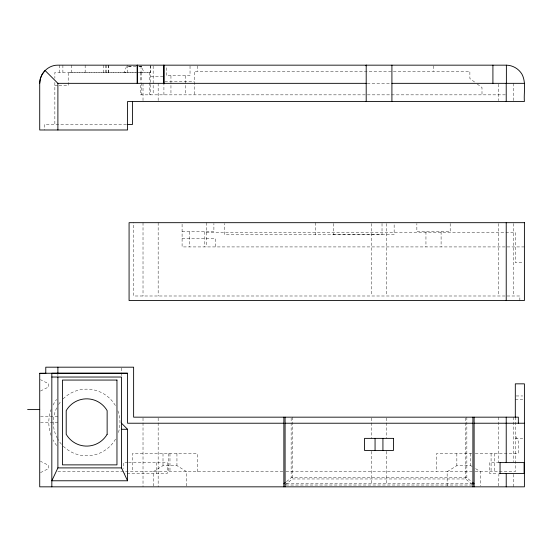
<?xml version="1.0" encoding="UTF-8"?>
<svg xmlns="http://www.w3.org/2000/svg" width="552" height="552" viewBox="0 0 552 552"><rect width="100%" height="100%" fill="white"/><g stroke="black" fill="none" stroke-linecap="round" stroke-linejoin="round"><path stroke-width="0.41" stroke-dasharray="2.76 2.07" d="M150.737 65.971L150.737 72.436L54.862 72.436L54.862 78.267M125.683 72.436L124.386 72.429L126.505 66.371L132.121 66.371M286.522 481.606L291.145 477.749L466.847 477.749L472.132 482.158M285.087 485.022L292.36 478.963L465.633 478.963L472.905 485.022M186.638 485.995L186.638 471.691L176.944 465.633L163.006 465.633L153.318 471.691L153.318 485.995M472.167 466.502L470.78 465.633L456.849 465.633L447.154 471.691L447.154 485.995M40.475 391.037L48.804 386.869L48.804 383.84L40.475 379.679M40.475 472.629L48.804 468.469L48.804 465.433L40.475 461.272M141.65 66.378L137.862 66.378L141.65 66.378L143.775 72.436M136.04 66.378L126.505 66.371M59.029 85.76L68.193 85.76L68.193 72.436L149.378 72.505M150.737 76.673L163.095 76.673M164.758 81.523L194.207 81.523M367.246 83.338L390.512 83.338M54.862 85.76L58.195 85.76M505.363 94.847L140.291 94.847L140.291 82.821M126.38 124.538L44.264 124.538L44.264 129.989M182.091 231.771L213.9 231.771L213.9 223.512M206.324 232.378L504.983 232.378M505.846 232.378L515.313 232.378L515.313 262.669L522.751 262.669M333.553 234.648L394.142 234.648L394.142 223.539M182.091 238.436L215.418 238.436L215.418 246.923M524.4 246.923L182.091 246.923L182.091 223.512M516.141 395.963L522.751 395.963M515.313 399.289L522.751 399.289M40.544 416.408L57.891 416.408M40.544 422.466L57.891 422.466M515.313 438.674L522.751 438.674M471.85 453.516L436.549 453.516L436.549 471.691M475.293 453.516L518.342 453.516L518.342 441.4L515.313 435.342M127.712 462.604L123.434 462.604L123.434 468.476M128.561 462.604L167.249 462.604L167.249 473.512L124.241 473.512M499.249 462.604L489.562 462.604L489.562 473.512L497.897 473.512M57.891 471.691L283.286 471.691M285.977 471.691L472.146 471.691M475.217 471.691L515.313 471.691L515.313 417.988M498.911 473.512L498.649 486.836M286.46 483.807L471.532 483.807M285.95 485.022L472.043 485.022M475.631 468.662L480.475 471.691L480.475 485.995M474.582 82.027L469.876 78.494L469.876 71.222L194.207 71.222L194.207 94.847M477.28 84.049L481.993 87.582L481.993 94.847M519.853 300.536L519.853 295.996L133.625 295.996L133.625 222.684M513.795 83.338L513.795 100.692M513.795 223.546L513.795 295.996M513.795 417.167L513.795 461.748M513.795 474.341L513.795 486.836M498.649 84.166L498.649 100.692M498.649 223.546L498.649 295.996M498.649 417.167L498.649 462.604M494.475 453.516L494.475 471.691M491.08 453.516L491.08 471.691M470.78 453.516L470.78 465.633M466.847 417.167L466.847 477.749M465.633 418.016L465.633 478.963M456.849 453.516L456.849 465.633M450.184 223.512L450.184 231.771L416.863 231.771L416.863 223.512M441.096 231.771L441.096 246.923M433.52 65.923L433.52 71.222M425.951 231.771L425.951 246.923M386.566 223.546L386.566 295.996M386.566 418.016L386.566 438.371M386.566 451.329L386.566 485.022M382.025 223.491L382.025 234.8L224.505 234.8L224.505 223.491M371.42 223.546L371.42 295.996M371.42 418.016L371.42 438.371M371.42 451.329L371.42 485.022M333.553 223.491L333.553 234.8M315.378 222.684L315.378 234.8M292.36 417.167L292.36 478.963M291.145 418.016L291.145 477.749M206.324 222.684L206.324 246.923M204.813 231.771L204.813 246.923M197.237 65.923L197.237 71.222M197.237 471.691L197.237 453.516L132.411 453.516L132.411 471.691M190.033 65.978L190.033 75.769L166.421 75.769L166.421 65.978M189.667 231.771L189.667 246.923M185.493 75.769L185.493 94.847M176.944 453.516L176.944 465.633M170.954 75.769L170.954 94.847M169.975 453.516L169.975 471.691M168.767 453.516L168.767 471.691M163.916 82.358L163.916 94.847M163.006 453.516L163.006 465.633M158.162 83.338L158.162 100.692M158.162 222.684L158.162 295.996M158.162 418.023L158.162 486.836M156.754 462.604L156.754 473.512M153.166 66.012L153.166 94.847M150.737 65.164L150.737 94.847M149.378 72.436L149.378 81.958M149.378 82.779L149.378 94.847M143.016 83.338L143.016 101.513M143.016 222.684L143.016 295.996M143.016 418.023L143.016 486.836M141.65 72.436L141.65 81.917M141.65 82.779L141.65 94.847M141.043 65.971L141.043 72.436M140.291 72.505L140.291 81.958M127.264 65.164L127.264 72.436M121.509 368.039L121.509 375.746M108.634 65.164L108.634 72.436M108.33 65.164L108.33 72.436M106.212 65.164L106.212 72.436M105.301 65.164L105.301 72.436M103.783 65.164L103.783 72.436M85.153 65.164L85.153 72.436M71.374 65.164L71.374 72.436M62.893 65.164L62.893 72.436M59.257 65.164L59.257 72.436M57.891 374.021L57.891 375.746M54.862 82.427L54.862 124.538M117.893 410.826A33.32 33.32 0 0 1 117.893 434.107M115.527 439.13A33.32 33.32 0 0 1 63.107 446.03M61.493 444.291A33.32 33.32 0 0 1 57.815 439.13M57.429 438.44A33.32 33.32 0 0 1 56.704 407.9M58.636 404.457A33.32 33.32 0 0 1 61.493 400.635M63.107 398.903A33.32 33.32 0 0 1 115.527 405.803M56.628 445.519A37.867 37.867 0 0 1 53.082 439.951M51.088 435.418A37.867 37.867 0 0 1 51.088 409.515M53.082 404.982A37.867 37.867 0 0 1 56.628 399.413"/><path stroke-width="0.83" d="M366.197 65.785L366.197 65.164L366.197 101.513M39.716 83.338C39.689 73.685 48.024 65.095 57.739 65.164L506.377 65.164C512.746 65.274 518.735 68.786 521.985 74.251C526.387 82.641 523.606 92.501 524.4 101.513L127.567 101.513L127.567 129.989L39.716 129.989L39.716 83.338L40.351 78.612L42.173 74.216L45.022 70.47L57.891 83.338L57.891 129.989M57.891 377.03L57.891 467.903L51.833 480.778L127.567 480.778L127.567 429.283L121.509 423.225M283.873 483.807L285.198 482.71M57.891 83.338L366.197 83.338M391.913 83.338L524.4 83.338M127.243 124.538L132.411 124.538L132.411 101.513M283.873 423.225L127.567 423.225L127.567 373.242L51.833 373.255L51.833 486.836M127.567 373.242L39.716 373.255L39.716 486.836L524.4 486.836L524.4 383.84L515.313 383.84L515.313 417.284M39.716 373.38L45.775 373.38M51.833 377.03L121.509 377.03L121.509 467.903L127.567 480.778M27.6 409.591L39.716 409.591M285.087 423.225L472.905 423.225M474.113 423.225L524.4 423.225M121.509 429.283L127.567 429.283M499.56 462.604L524.117 462.604L524.117 473.512L499.56 473.512M57.891 467.903L121.509 467.903M472.395 483.807L474.113 483.807L472.795 482.71M137.262 65.164L137.282 83.345L137.282 65.164M518.342 423.225L518.342 417.167L133.625 417.167L133.625 367.183L45.775 367.183L45.775 373.242M506.377 65.164L506.377 83.338M506.225 83.338L506.225 101.513M506.225 222.684L506.225 300.536M506.225 417.167L506.225 462.604M506.225 473.512L506.225 486.836M500.057 462.604L500.057 473.512M492.915 65.164L492.915 83.338M474.113 417.167L474.113 486.836M472.905 417.167L472.905 486.836M391.913 65.164L391.913 101.513M382.929 438.371L382.929 450.487M375.063 438.371L375.063 450.487M285.087 417.167L285.087 486.836M283.873 417.167L283.873 486.836M57.891 367.183L57.891 373.242M163.916 65.164L163.896 83.345L163.916 65.164M524.4 222.684L129.078 222.684L129.078 300.536L524.4 300.536L524.4 222.684M116.962 380.059L62.438 380.059L62.438 464.874L116.962 464.874L116.962 380.059M393.424 438.371L364.568 438.371L364.568 450.487L393.424 450.487L393.424 438.371M107.136 434.279L107.136 410.653A23.626 23.626 0 0 0 66.206 410.653L66.206 434.279A23.626 23.626 0 0 0 107.136 434.279"/></g></svg>
